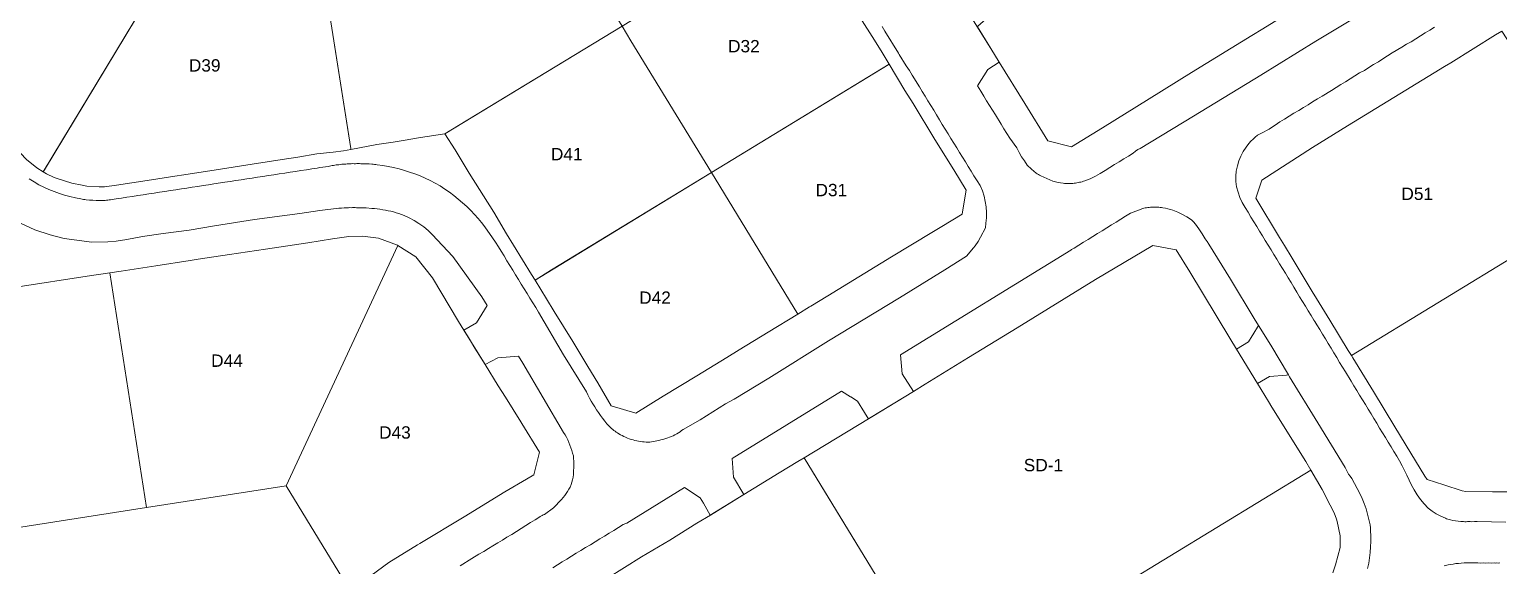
# Model space of a CAD drawing. Header units: metres. Extents: x 662613 to 666742, y 2728069 to 2732733.
# Drawn here: x 663138.2 to 663352.1, y 2729180.2 to 2729258.3 of the extents above; entities that cross this region are included whole.
import ezdxf
from ezdxf.enums import TextEntityAlignment as Align

# ---------------------------------------------------------------- set-up
doc = ezdxf.new("R2010")
doc.units = ezdxf.units.M
doc.header["$MEASUREMENT"] = 0
for name, color, linetype, lineweight in [('DQ_PLOT_ID', 252, 'Continuous', 18), ('Xref_DQ_MasterPlan_2024$0$DQ_PLOTS', 252, 'Continuous', 15), ('Xref_DQ_MasterPlan_2024$0$DQ_ROADS', 8, 'Continuous', 13)]:
    doc.layers.add(name, color=color, linetype=linetype, lineweight=lineweight)
doc.styles.add('DQ_Plot_ID', font='arial.ttf')

# ---------------------------------------------------------------- blocks, each defined once
blk = doc.blocks.new('Xref_DQ_MasterPlan_2024$0$DQ_Roads_')
at = {"layer": 'Xref_DQ_MasterPlan_2024$0$DQ_ROADS'}
for points in [[(663200.9236, 2729180.1754), (663202.6276, 2729181.2137), (663203.6586, 2729181.843), (663204.3453, 2729182.2574), (663205.0262, 2729182.6708), (663205.692, 2729183.0849), (663206.3826, 2729183.5064), (663207.0608, 2729183.9256), (663207.7381, 2729184.3407), (663208.4233, 2729184.7547), (663209.1068, 2729185.1842), (663209.7886, 2729185.597), (663210.4697, 2729186.0343), (663211.1375, 2729186.4585), (663211.8287, 2729186.8918), (663212.5185, 2729187.3256), (663212.5836, 2729187.3645), (663212.8531, 2729187.5102), (663213.0274, 2729187.5912), (663213.2069, 2729187.6599), (663214.5291, 2729188.5965), (663215.678, 2729189.8166), (663216.1407, 2729190.3953), (663216.5607, 2729191.0089), (663216.761, 2729191.3232), (663216.939, 2729191.6506), (663217.0625, 2729192.0005), (663217.1613, 2729192.3581), (663217.2865, 2729192.7128), (663217.3867, 2729193.0754), (663217.4226, 2729193.4566), (663217.4323, 2729193.8394), (663217.4791, 2729194.6246), (663217.4645, 2729195.4154), (663217.4465, 2729195.8157), (663217.4007, 2729196.2136), (663217.2916, 2729196.6019), (663217.1559, 2729196.9817), (663216.9096, 2729197.7541), (663216.594, 2729198.515), (663216.4213, 2729198.8981), (663216.2233, 2729199.2687), (663215.9807, 2729199.5941), (663210.0425, 2729209.7051), (663209.4236, 2729210.7073), (663206.4193, 2729210.4674), (663204.5702, 2729209.4839), (663202.8363, 2729212.2847), (663202.5611, 2729212.7292), (663202.11, 2729213.4579), (663201.9747, 2729213.6765), (663201.4511, 2729214.5223), (663203.3047, 2729215.548), (663204.8668, 2729218.0863), (663204.0937, 2729219.3382), (663199.8507, 2729225.2219), (663196.8612, 2729228.455), (663196.2601, 2729229.0466), (663195.6097, 2729229.5722), (663194.9254, 2729230.0423), (663194.2208, 2729230.4723), (663193.4947, 2729230.8544), (663192.7473, 2729231.1921), (663192.3713, 2729231.3496), (663191.9852, 2729231.4807), (663191.6015, 2729231.6142), (663191.2094, 2729231.7207), (663190.821, 2729231.8307), (663190.426, 2729231.9135), (663190.0336, 2729231.998), (663189.6362, 2729232.0549), (663189.2403, 2729232.121), (663188.8408, 2729232.1594), (663188.4441, 2729232.2142), (663188.0446, 2729232.2412), (663187.2456, 2729232.3127), (663187.0453, 2729232.3123), (663186.8454, 2729232.3258), (663186.6452, 2729232.3304), (663186.4457, 2729232.3489), (663186.2455, 2729232.3428), (663186.0454, 2729232.3506), (663185.8451, 2729232.3507), (663185.6452, 2729232.3648), (663185.4456, 2729232.3537), (663185.2457, 2729232.3565), (663185.0458, 2729232.3507), (663184.846, 2729232.3589), (663184.6478, 2729232.3415), (663184.4488, 2729232.3381), (663184.2502, 2729232.3251), (663184.0512, 2729232.326), (663183.6611, 2729232.29), (663183.2706, 2729232.2588), (663183.2447, 2729232.2548), (663180.4782, 2729231.9559), (663177.5547, 2729231.4843), (663174.9889, 2729231.1782), (663170.9895, 2729230.6298), (663165.1536, 2729229.7247), (663161.4408, 2729229.0911), (663157.6736, 2729228.5798), (663154.6746, 2729228.1484), (663152.4028, 2729227.7169), (663150.8095, 2729227.468), (663149.6009, 2729227.3885), (663147.2949, 2729227.3249), (663143.2543, 2729227.8399), (663141.1984, 2729228.3908), (663138.9878, 2729229.106), (663136.984, 2729230.0438)], [(663138.1827, 2729236.5558), (663138.8698, 2729236.1017), (663139.58, 2729235.6877), (663140.3047, 2729235.318), (663141.0434, 2729234.985), (663141.7958, 2729234.6873), (663142.5589, 2729234.4221), (663143.328, 2729234.188), (663144.1053, 2729233.9793), (663144.8895, 2729233.7959), (663145.6701, 2729233.6144), (663145.8667, 2729233.576), (663146.0654, 2729233.5514), (663146.2633, 2729233.522), (663146.4628, 2729233.5064), (663146.9517, 2729233.4523), (663147.4433, 2729233.4323), (663147.9331, 2729233.3867), (663148.425, 2729233.3754), (663148.6237, 2729233.375), (663148.822, 2729233.3885), (663149.0209, 2729233.3895), (663149.2192, 2729233.4043), (663149.4198, 2729233.4198), (663149.6188, 2729233.4492), (663149.8189, 2729233.4696), (663150.017, 2729233.504), (663150.815, 2729233.6207), (663151.6088, 2729233.74), (663152.4015, 2729233.8609), (663153.1924, 2729233.9806), (663153.9832, 2729234.1017), (663154.7737, 2729234.2227), (663155.5654, 2729234.3435), (663156.3562, 2729234.4646), (663157.1471, 2729234.5855), (663157.9377, 2729234.7065), (663158.7355, 2729234.8285), (663159.5392, 2729234.952), (663160.3299, 2729235.0733), (663161.1206, 2729235.1945), (663161.9113, 2729235.3161), (663162.7022, 2729235.4376), (663163.4926, 2729235.561), (663164.2834, 2729235.6829), (663165.0743, 2729235.8043), (663166.6557, 2729236.0462), (663167.4462, 2729236.1701), (663168.2368, 2729236.2922), (663169.0274, 2729236.4135), (663169.8339, 2729236.5375), (663170.6248, 2729236.6579), (663171.4154, 2729236.7791), (663172.2061, 2729236.9029), (663172.9971, 2729237.0221), (663173.7877, 2729237.1438), (663174.5782, 2729237.2676), (663175.3691, 2729237.3888), (663176.1593, 2729237.5117), (663176.9501, 2729237.6342), (663177.7406, 2729237.7556), (663178.5313, 2729237.8767), (663179.3221, 2729237.9992), (663180.1132, 2729238.1173), (663180.5079, 2729238.1976), (663180.9073, 2729238.2506), (663181.3003, 2729238.3181), (663181.6971, 2729238.358), (663181.8896, 2729238.4148), (663182.0855, 2729238.458), (663182.2839, 2729238.4878), (663182.4839, 2729238.5036), (663182.6786, 2729238.5485), (663182.8759, 2729238.5798), (663183.0749, 2729238.5973), (663183.2747, 2729238.601), (663183.4704, 2729238.6414), (663183.6685, 2729238.6682), (663183.868, 2729238.6812), (663184.0678, 2729238.6803), (663184.265, 2729238.7125), (663184.4639, 2729238.731), (663184.6637, 2729238.7357), (663184.8633, 2729238.7265), (663185.0617, 2729238.7517), (663185.2615, 2729238.763), (663185.4615, 2729238.7605), (663185.6609, 2729238.7441), (663185.8603, 2729238.7651), (663186.0607, 2729238.7721), (663186.2611, 2729238.7653), (663186.4606, 2729238.7446), (663186.8616, 2729238.7549), (663187.2625, 2729238.7372), (663187.6633, 2729238.7196), (663188.0619, 2729238.6742), (663188.2628, 2729238.6726), (663188.463, 2729238.657), (663188.6617, 2729238.6276), (663188.8579, 2729238.5845), (663189.6531, 2729238.4742), (663190.4507, 2729238.3704), (663191.2303, 2729238.1934), (663192.0189, 2729238.0029), (663192.7931, 2729237.7835), (663193.5626, 2729237.5332), (663194.324, 2729237.2622), (663195.0774, 2729236.965), (663195.822, 2729236.6552), (663196.5549, 2729236.3051), (663197.2794, 2729235.9309), (663197.9838, 2729235.5189), (663198.6753, 2729235.0688), (663199.352, 2729234.6027), (663200.0058, 2729234.1134), (663200.6487, 2729233.6014), (663201.2735, 2729233.0686), (663201.8827, 2729232.5168), (663202.4688, 2729231.9384), (663203.0107, 2729231.3426), (663203.522, 2729230.7707), (663204.0237, 2729230.1778), (663204.4917, 2729229.5548), (663205.6105, 2729227.9613), (663206.0739, 2729227.3229), (663206.4873, 2729226.6494), (663206.899, 2729225.9892), (663207.3176, 2729225.3096), (663207.7369, 2729224.6276), (663208.1543, 2729223.9467), (663208.5719, 2729223.2653), (663208.9902, 2729222.5833), (663209.4085, 2729221.9012), (663209.8245, 2729221.2193), (663210.2432, 2729220.5375), (663210.6601, 2729219.8534), (663211.0775, 2729219.1743), (663211.4991, 2729218.4893), (663211.9184, 2729217.8091), (663212.3306, 2729217.1113), (663215.9873, 2729210.898), (663219.2972, 2729205.5046), (663219.5216, 2729205.0583), (663219.7558, 2729204.6168), (663219.9998, 2729204.1802), (663220.2533, 2729203.749), (663220.5161, 2729203.3234), (663220.788, 2729202.9037), (663221.069, 2729202.4903), (663221.3587, 2729202.0834), (663221.6625, 2729201.6623), (663221.9718, 2729201.2445), (663222.1321, 2729201.0404), (663222.2982, 2729200.8416), (663222.4716, 2729200.6494), (663222.6536, 2729200.4655), (663222.8097, 2729200.3196), (663222.97, 2729200.1779), (663223.1342, 2729200.0404), (663223.3021, 2729199.9074), (663223.4734, 2729199.7789), (663223.648, 2729199.6549), (663223.8257, 2729199.5357), (663224.0062, 2729199.4212), (663224.251, 2729199.2766), (663224.5012, 2729199.1406), (663224.7563, 2729199.0134), (663225.016, 2729198.8951), (663225.2795, 2729198.7857), (663225.5465, 2729198.6853), (663225.8164, 2729198.5942), (663226.0887, 2729198.5123), (663226.3561, 2729198.4406), (663226.6261, 2729198.3765), (663226.8984, 2729198.3207), (663227.1724, 2729198.2742), (663227.4477, 2729198.2378), (663227.7238, 2729198.2122), (663228.0004, 2729198.1985), (663228.2768, 2729198.1974), (663228.5345, 2729198.209), (663228.7916, 2729198.2328), (663229.0478, 2729198.2672), (663229.303, 2729198.311), (663229.557, 2729198.3626), (663229.8098, 2729198.4206), (663230.3109, 2729198.5504), (663230.5873, 2729198.6283), (663230.8629, 2729198.7116), (663231.1368, 2729198.8014), (663231.408, 2729198.8987), (663231.6755, 2729199.0046), (663231.9385, 2729199.1202), (663232.196, 2729199.2466), (663232.4471, 2729199.3848), (663232.6937, 2729199.5353), (663232.9343, 2729199.6954), (663233.1686, 2729199.8648), (663233.3958, 2729200.0431), (663235.8695, 2729201.4628), (663239.5653, 2729203.7722), (663240.823, 2729204.4326), (663245.8811, 2729207.496), (663254.5419, 2729212.9368), (663264.8793, 2729219.1957), (663271.4955, 2729223.301), (663274.6557, 2729225.2975), (663275.6586, 2729226.5081), (663275.899, 2729226.8143), (663276.336, 2729227.4117), (663276.7074, 2729228.037), (663277.3929, 2729229.4104), (663277.4827, 2729230.1106), (663277.5418, 2729230.8792), (663277.5461, 2729231.6629), (663277.4914, 2729232.4523), (663277.2388, 2729234.0333), (663276.9612, 2729234.7939), (663276.6144, 2729235.5707), (663276.1789, 2729236.2748), (663275.7383, 2729236.9934), (663275.3181, 2729237.6736), (663274.8985, 2729238.3558), (663274.4804, 2729239.0374), (663274.0602, 2729239.7178), (663273.6414, 2729240.4), (663273.2213, 2729241.0804), (663272.8014, 2729241.7624), (663272.3842, 2729242.4434), (663271.9656, 2729243.1245), (663271.5456, 2729243.8063), (663271.129, 2729244.4891), (663270.7094, 2729245.1706), (663270.2911, 2729245.8525), (663269.8717, 2729246.5334), (663269.4513, 2729247.216), (663269.0334, 2729247.8966), (663268.6138, 2729248.578), (663268.1982, 2729249.2617), (663267.7911, 2729249.9404), (663266.7586, 2729251.6379), (663266.3356, 2729252.3509), (663265.8829, 2729253.009), (663264.8518, 2729254.6909), (663264.7478, 2729254.8736), (663262.7799, 2729258.0467), (663262.3624, 2729258.7357)], [(663273.1577, 2729263.6641), (663278.2029, 2729255.5256), (663279.4124, 2729253.5677), (663277.753, 2729252.4774), (663276.2489, 2729250.0849), (663276.7246, 2729249.3086), (663277.1717, 2729248.5797), (663277.5793, 2729247.9275), (663278.415, 2729246.5731), (663278.867, 2729245.8676), (663279.6954, 2729244.5362), (663280.0802, 2729243.8339), (663280.5215, 2729243.1449), (663280.9363, 2729242.4907), (663281.9574, 2729241.0753), (663282.2929, 2729240.3988), (663282.6541, 2729239.7613), (663283.0705, 2729239.1534), (663283.4799, 2729238.5559), (663284.1347, 2729237.9495), (663284.7743, 2729237.3991), (663284.9384, 2729237.2772), (663285.1106, 2729237.1671), (663285.288, 2729237.0679), (663285.4719, 2729236.9813), (663286.3479, 2729236.5927), (663287.237, 2729236.2325), (663287.6045, 2729236.129), (663287.9758, 2729236.0354), (663288.3562, 2729235.9723), (663288.7368, 2729235.9092), (663288.9324, 2729235.8794), (663289.1296, 2729235.8633), (663289.3275, 2729235.8608), (663289.525, 2729235.8722), (663289.7235, 2729235.8648), (663289.922, 2729235.8712), (663290.1196, 2729235.8913), (663290.3154, 2729235.925), (663290.5162, 2729235.9355), (663290.7157, 2729235.9599), (663290.9131, 2729235.998), (663291.1073, 2729236.0498), (663291.3094, 2729236.0821), (663291.5087, 2729236.1285), (663291.7045, 2729236.1879), (663291.8957, 2729236.2609), (663292.2847, 2729236.3939), (663292.6635, 2729236.5537), (663293.0428, 2729236.7229), (663293.4096, 2729236.9179), (663294.1301, 2729237.3453), (663294.8381, 2729237.7776), (663295.5223, 2729238.2002), (663296.2067, 2729238.6175), (663296.8871, 2729239.0363), (663297.5693, 2729239.4533), (663298.2507, 2729239.873), (663298.9334, 2729240.2925), (663299.2663, 2729240.5621), (663299.5942, 2729240.8277), (663299.9323, 2729240.9717), (663307.6962, 2729245.678), (663317.4974, 2729251.6339), (663325.5178, 2729256.5952), (663330.8667, 2729259.8198)], [(663352.2921, 2729180.5873), (663352.0922, 2729180.5771), (663351.892, 2729180.5808), (663351.6918, 2729180.5736), (663351.4915, 2729180.5803), (663351.0915, 2729180.5676), (663350.6916, 2729180.5827), (663350.2916, 2729180.5707), (663349.8917, 2729180.5866), (663349.4915, 2729180.5752), (663349.0916, 2729180.5916), (663348.6915, 2729180.589), (663348.2922, 2729180.6143), (663348.0926, 2729180.6036), (663347.8928, 2729180.6069), (663347.6929, 2729180.6013), (663347.4931, 2729180.6096), (663347.0972, 2729180.5898), (663346.701, 2729180.5727), (663346.3087, 2729180.5303), (663345.9159, 2729180.4932), (663345.5318, 2729180.4325), (663345.1471, 2729180.3755), (663344.7664, 2729180.2953), (663344.3861, 2729180.213), (663344.209, 2729180.1676)], [(663342.7927, 2729258.6448), (663342.1097, 2729258.2233), (663341.4421, 2729257.8017), (663340.7561, 2729257.3748), (663340.0825, 2729256.9557), (663339.3988, 2729256.5295), (663338.7025, 2729256.1571), (663338.0173, 2729255.7223), (663336.6511, 2729254.8886), (663335.2883, 2729254.0292), (663334.6239, 2729253.6037), (663333.9278, 2729253.202), (663333.2563, 2729252.7647), (663332.5887, 2729252.3451), (663331.8795, 2729251.9792), (663330.5347, 2729251.1215), (663329.8317, 2729250.7005), (663329.1669, 2729250.2965), (663327.8198, 2729249.431), (663326.433, 2729248.6068), (663325.7647, 2729248.1913), (663325.0434, 2729247.7932), (663324.3854, 2729247.3567), (663323.7036, 2729246.9434), (663323.0217, 2729246.5122), (663322.3235, 2729246.1112), (663321.6493, 2729245.686), (663320.9741, 2729245.2481), (663320.2945, 2729244.841), (663319.9554, 2729244.6354), (663318.7119, 2729243.8031), (663318.5333, 2729243.7148), (663317.7808, 2729243.3031), (663317.0336, 2729242.8942), (663316.6926, 2729242.635), (663316.3705, 2729242.3526), (663316.0633, 2729242.0417), (663315.778, 2729241.7106), (663315.3585, 2729241.1507), (663314.9486, 2729240.5297), (663314.5893, 2729239.8717), (663314.3111, 2729239.1714), (663314.09, 2729238.4471), (663313.9292, 2729237.6928), (663313.854, 2729236.9236), (663313.8744, 2729236.1843), (663313.982, 2729235.3938), (663314.1834, 2729234.6048), (663314.4671, 2729233.8344), (663314.805, 2729233.1104), (663315.2154, 2729232.3889), (663315.652, 2729231.6773), (663316.0748, 2729230.9874), (663316.4914, 2729230.3045), (663316.9089, 2729229.6231), (663317.3258, 2729228.9396), (663317.7428, 2729228.2573), (663318.1598, 2729227.574), (663318.5775, 2729226.8926), (663318.9929, 2729226.2078), (663319.4103, 2729225.5265), (663319.8277, 2729224.8446), (663320.2455, 2729224.1618), (663320.6609, 2729223.4782), (663321.0779, 2729222.7968), (663321.4926, 2729222.1127), (663321.9086, 2729221.4301), (663322.3256, 2729220.7467), (663322.7405, 2729220.0635), (663323.1598, 2729219.3801), (663323.5773, 2729218.6978), (663323.9929, 2729218.0153), (663324.4067, 2729217.3317), (663324.8216, 2729216.648), (663325.2402, 2729215.9648), (663325.3504, 2729215.7849), (663325.66, 2729215.2829), (663326.0744, 2729214.6003), (663326.4893, 2729213.916), (663326.9042, 2729213.2326), (663327.3188, 2729212.5486), (663327.7336, 2729211.8646), (663328.1491, 2729211.1819), (663328.5652, 2729210.4978), (663328.984, 2729209.8144), (663329.4019, 2729209.1315), (663329.8172, 2729208.4491), (663330.6511, 2729207.0821), (663331.0667, 2729206.4007), (663331.4822, 2729205.7161), (663331.8973, 2729205.0329), (663332.3126, 2729204.35), (663332.7289, 2729203.666), (663333.1444, 2729202.9829), (663333.5599, 2729202.2994), (663333.9755, 2729201.6152), (663334.3909, 2729200.9303), (663334.8072, 2729200.2472), (663335.2245, 2729199.5645), (663335.6404, 2729198.8814), (663336.0575, 2729198.1971), (663336.4742, 2729197.5139), (663336.8862, 2729196.8304), (663337.2946, 2729196.1436), (663337.697, 2729195.4531), (663338.0853, 2729194.7561), (663338.444, 2729194.0695), (663338.7736, 2729193.366), (663339.1084, 2729192.6534), (663339.457, 2729191.9394), (663339.8419, 2729191.227), (663340.2656, 2729190.5282), (663340.7397, 2729189.85), (663341.267, 2729189.1939), (663341.8504, 2729188.557), (663342.4493, 2729188.1561), (663343.0516, 2729187.7529), (663343.6935, 2729187.4056), (663344.376, 2729187.1008), (663344.5526, 2729187.0268), (663344.7339, 2729186.9654), (663344.9158, 2729186.9045), (663345.1015, 2729186.8565), (663345.4672, 2729186.7803), (663345.8352, 2729186.7154), (663346.2261, 2729186.673), (663346.6167, 2729186.6284), (663346.8148, 2729186.6134), (663347.0136, 2729186.6123), (663347.2117, 2729186.5988), (663347.4103, 2729186.5992), (663347.6101, 2729186.6092), (663347.81, 2729186.6052), (663348.0102, 2729186.6071), (663348.21, 2729186.595), (663348.6051, 2729186.6127), (663349.0002, 2729186.6318), (663353.1863, 2729186.5284)], [(663333.0622, 2729179.7995), (663333.228, 2729180.5681), (663333.3478, 2729181.3403), (663333.4447, 2729182.1269), (663333.4988, 2729182.9203), (663333.5363, 2729183.7165), (663333.526, 2729184.513), (663333.4638, 2729185.3121), (663333.4588, 2729185.7161), (663333.4256, 2729186.1188), (663333.3352, 2729186.5123), (663333.2177, 2729186.8985), (663333.0438, 2729187.6928), (663332.8259, 2729188.465), (663332.5687, 2729189.2317), (663332.2635, 2729189.989), (663331.9155, 2729190.7272), (663331.5449, 2729191.4562), (663331.1513, 2729192.1753), (663330.7496, 2729192.8734), (663330.5303, 2729193.2142), (663330.2659, 2729193.5214), (663329.8086, 2729194.4944), (663325.7864, 2729201.0073), (663321.7027, 2729207.7058), (663321.5332, 2729207.9897), (663318.9492, 2729212.3161), (663317.1699, 2729215.2046), (663316.5474, 2729216.2153), (663313.0742, 2729221.9227), (663309.9549, 2729227.0397), (663309.6891, 2729227.439), (663309.4126, 2729227.8171), (663308.9652, 2729228.5621), (663308.4791, 2729229.2577), (663308.2444, 2729229.6193), (663307.9857, 2729229.964), (663307.7044, 2729230.2775), (663307.402, 2729230.5705), (663306.7075, 2729231.0092), (663306.0893, 2729231.3513), (663305.4063, 2729231.6715), (663304.704, 2729231.9756), (663304.3471, 2729232.0894), (663303.9864, 2729232.1922), (663303.6061, 2729232.2675), (663303.2256, 2729232.3428), (663303.03, 2729232.3747), (663302.8326, 2729232.3929), (663302.6362, 2729232.4185), (663302.4384, 2729232.4305), (663302.2423, 2729232.4392), (663302.0461, 2729232.4343), (663301.8498, 2729232.4385), (663301.6536, 2729232.429), (663301.4557, 2729232.4173), (663301.2591, 2729232.3918), (663301.0617, 2729232.3738), (663300.8661, 2729232.3421), (663300.6667, 2729232.307), (663300.4702, 2729232.2581), (663300.2747, 2729232.2076), (663300.0832, 2729232.1437), (663299.3201, 2729231.845), (663298.5518, 2729231.5443), (663297.8215, 2729231.1037), (663297.1087, 2729230.6687), (663296.4271, 2729230.2493), (663295.7462, 2729229.8296), (663295.0649, 2729229.4097), (663294.385, 2729228.9882), (663293.7047, 2729228.5659), (663293.0256, 2729228.1439), (663292.3453, 2729227.7217), (663291.6654, 2729227.301), (663290.9855, 2729226.8802), (663290.3042, 2729226.4625), (663290.1292, 2729226.366), (663289.9614, 2729226.2576), (663289.83, 2729226.1593), (663265.0389, 2729210.9138), (663265.2875, 2729208.1562), (663266.9206, 2729205.5756), (663260.7657, 2729201.8332), (663260.3944, 2729201.6075), (663260.3715, 2729201.5936), (663260.1944, 2729201.8795), (663259.8077, 2729202.5035), (663258.7819, 2729204.1589), (663257.7825, 2729204.7791), (663257.7633, 2729204.791), (663256.429, 2729205.619), (663240.5031, 2729195.8252), (663240.7284, 2729193.0808), (663242.2394, 2729190.5598), (663237.3467, 2729187.5713), (663236.3447, 2729189.2879), (663235.8777, 2729190.0879), (663233.607, 2729191.5844), (663225.1794, 2729186.4017), (663224.9988, 2729186.3346), (663224.8225, 2729186.2566), (663224.6522, 2729186.1667), (663223.9695, 2729185.7503), (663223.2869, 2729185.331), (663222.6053, 2729184.9139), (663221.9224, 2729184.4984), (663221.2401, 2729184.0807), (663220.5573, 2729183.6642), (663219.8744, 2729183.2476), (663219.1929, 2729182.8313), (663218.5111, 2729182.4114), (663217.8298, 2729181.9936), (663217.1474, 2729181.5766), (663216.4664, 2729181.1597), (663215.783, 2729180.7415), (663215.1019, 2729180.3184), (663214.4224, 2729179.8992)]]:
    blk.add_lwpolyline(points, dxfattribs=at)
blk.add_lwpolyline([(663316.3201, 2729213.8194), (663317.1699, 2729215.2046), (663318.9492, 2729212.3161), (663321.5332, 2729207.9897), (663321.2608, 2729207.9676), (663318.7619, 2729207.7648), (663317.0216, 2729206.7186), (663313.9455, 2729211.7386), (663315.7036, 2729212.8147), (663316.2209, 2729213.6578)], close=True, dxfattribs=at)
blk = doc.blocks.new('Xref_DQ_MasterPlan_2024')
at = {"layer": 'Xref_DQ_MasterPlan_2024$0$DQ_PLOTS'}
for points in [[(663140.21, 2729237.57), (663139.27, 2729238.17), (663137.75, 2729239.37), (663136.88, 2729240.28), (663135.97, 2729241.45), (663135.4, 2729242.22), (663130.03, 2729250.99), (663129.35, 2729252.09), (663125.58, 2729258.22), (663122.08, 2729264.04), (663121.6, 2729264.84), (663121.63, 2729264.86), (663127.51, 2729268.48), (663125, 2729272.72), (663134.05, 2729278.28), (663155.43, 2729291.32), (663164.08, 2729277.13), (663140.4, 2729237.88), (663140.21, 2729237.57)], [(663324.67, 2729262.66), (663323, 2729261.62), (663317.8, 2729258.43), (663316.2, 2729257.44), (663313.21, 2729255.6), (663307.42, 2729252.04), (663301.26, 2729248.22), (663294.44, 2729243.96), (663289.94, 2729241.22), (663286.5, 2729242.1), (663283.14, 2729247.54), (663279.41, 2729253.57), (663278.2, 2729255.53), (663276.23, 2729258.71), (663276.32, 2729258.8), (663277.8, 2729260.12), (663304.98, 2729284.56), (663324.67, 2729262.66)], [(663198.71, 2729243.09), (663195.15, 2729242.55), (663192.6, 2729242.12), (663191.15, 2729241.88), (663188.78, 2729241.55), (663184.99, 2729240.84), (663184.98, 2729240.95), (663180.35, 2729270.56), (663214.13, 2729275.81), (663224.49, 2729258.81), (663200.7, 2729244.3), (663198.71, 2729243.09)], [(663263.39, 2729253.25), (663263.38, 2729253.25), (663237.51, 2729237.47), (663225.79, 2729256.68), (663224.49, 2729258.81), (663250.28, 2729274.54), (663253.08, 2729269.95), (663256.43, 2729264.54), (663257.08, 2729263.48), (663259.14, 2729260.11), (663261.25, 2729256.74), (663262.37, 2729254.95), (663263.39, 2729253.25)], [(663211.82, 2729221.8), (663211.33, 2729222.6), (663208.68, 2729226.88), (663207.67, 2729228.56), (663205.8, 2729231.69), (663202.24, 2729237.38), (663200.17, 2729240.77), (663198.71, 2729243.09), (663224.49, 2729258.81), (663225.79, 2729256.68), (663237.51, 2729237.47), (663214.24, 2729223.28), (663211.82, 2729221.8)], [(663368.44, 2729233.84), (663330.69, 2729210.82), (663330.23, 2729211.56), (663327.53, 2729215.97), (663325.62, 2729219.12), (663325, 2729220.14), (663322.09, 2729224.97), (663320.93, 2729226.85), (663320.22, 2729228.01), (663316.79, 2729233.75), (663317.66, 2729236.37), (663325.01, 2729241.1), (663330.11, 2729244.29), (663342.77, 2729252), (663344.23, 2729252.9), (663345.15, 2729253.47), (663351.67, 2729257.51), (663352.61, 2729258.09), (663368.44, 2729233.84)], [(663250.09, 2729216.83), (663237.51, 2729237.47), (663263.25, 2729253.17), (663263.38, 2729253.25), (663263.39, 2729253.25), (663265.66, 2729249.43), (663266.87, 2729247.51), (663270.06, 2729242.26), (663272.8, 2729237.87), (663274.62, 2729234.9), (663274.35, 2729233.47), (663274.01, 2729231.4), (663271.04, 2729229.61), (663269.61, 2729228.75), (663263.75, 2729225.19), (663257.49, 2729221.35), (663254.45, 2729219.49), (663251.99, 2729217.99), (663251.81, 2729217.88), (663250.09, 2729216.83)], [(663250.09, 2729216.83), (663245.78, 2729214.21), (663241.54, 2729211.62), (663239.76, 2729210.53), (663235.39, 2729207.87), (663230.49, 2729204.89), (663226.48, 2729202.41), (663222.93, 2729203.49), (663220.96, 2729206.81), (663219.49, 2729209.19), (663218.06, 2729211.62), (663217.32, 2729212.85), (663214.6, 2729217.24), (663213.49, 2729219.06), (663211.82, 2729221.8), (663237.51, 2729237.47), (663250.09, 2729216.83)], [(663149.93, 2729222.84), (663151.56, 2729223.08), (663156.61, 2729223.88), (663161.6, 2729224.66), (663162.76, 2729224.83), (663167.33, 2729225.52), (663172.56, 2729226.31), (663178.72, 2729227.25), (663182.33, 2729227.81), (663184.69, 2729228.14), (663186.72, 2729228.2), (663189.03, 2729227.93), (663191.79, 2729226.88), (663191.83, 2729226.86), (663175.59, 2729191.83), (663155.27, 2729188.65), (663149.93, 2729222.84)], [(663185, 2729176.4), (663175.59, 2729191.83), (663191.83, 2729226.86), (663194.48, 2729225.2), (663196.91, 2729222.12), (663200.69, 2729215.75), (663201.45, 2729214.52), (663204.57, 2729209.48), (663206.47, 2729206.41), (663207.51, 2729204.75), (663209.74, 2729201.16), (663209.91, 2729200.9), (663212.48, 2729196.75), (663211.65, 2729193.41), (663210.58, 2729192.79), (663207.42, 2729190.94), (663201.48, 2729187.29), (663195.07, 2729183.41), (663194.73, 2729183.21), (663190.52, 2729180.64), (663186.12, 2729177.41), (663185, 2729176.4)], [(663324.78, 2729194.11), (663297.42, 2729177.42), (663271.81, 2729161.8), (663266.6, 2729170.34), (663253.44, 2729191.92), (663251.01, 2729195.91), (663260.37, 2729201.59), (663260.84, 2729201.88), (663266.92, 2729205.58), (663268.61, 2729206.62), (663274.95, 2729210.52), (663282.01, 2729214.86), (663293.45, 2729221.87), (663301.8, 2729226.86), (663305.18, 2729226.2), (663307.15, 2729222.99), (663312.98, 2729213.32), (663313.95, 2729211.74), (663317.02, 2729206.72), (663318.61, 2729204.13), (663319.13, 2729203.29), (663324.04, 2729195.36), (663324.78, 2729194.11)], [(663105.16, 2729202.7), (663133.99, 2729220.42), (663136.54, 2729220.81), (663146.62, 2729222.35), (663149.93, 2729222.84), (663155.27, 2729188.65), (663117.34, 2729182.73), (663105.16, 2729202.7)], [(663236.52, 2729152), (663234.61, 2729155.26), (663232.69, 2729158.3), (663220.74, 2729177.31), (663220.93, 2729177.43), (663222.37, 2729178.37), (663227.34, 2729181.46), (663231.44, 2729183.92), (663235.39, 2729186.38), (663237.35, 2729187.57), (663242.24, 2729190.56), (663247.39, 2729193.71), (663250.09, 2729195.35), (663251.01, 2729195.91), (663266.6, 2729170.34), (663240.4, 2729154.36), (663236.52, 2729152)]]:
    blk.add_lwpolyline(points, close=True, dxfattribs=at)
for points in [[(663180.35, 2729270.56), (663184.64, 2729243.12), (663184.98, 2729240.95), (663184.99, 2729240.84), (663184.99, 2729240.84), (663183.95, 2729240.65), (663182.43, 2729240.46), (663180.07, 2729240.19), (663177.3, 2729239.73), (663175.02, 2729239.36), (663170.64, 2729238.68), (663166.02, 2729237.96), (663160.68, 2729237.14), (663159.39, 2729236.94), (663155.34, 2729236.32), (663150.89, 2729235.63), (663149.12, 2729235.4), (663148.36, 2729235.38), (663146.55, 2729235.49), (663145.89, 2729235.62), (663144.38, 2729235.94), (663142.23, 2729236.62), (663141.82, 2729236.75), (663140.67, 2729237.28), (663140.21, 2729237.57), (663164.08, 2729277.13)], [(663353.95, 2729190.93), (663351.25, 2729190.95), (663347.38, 2729191.01), (663346.82, 2729191.11), (663344.16, 2729191.98), (663341.74, 2729192.76), (663341.4, 2729193.24), (663339.37, 2729196.59), (663337.02, 2729200.43), (663333.92, 2729205.55), (663330.91, 2729210.45), (663330.69, 2729210.82), (663330.69, 2729210.82), (663368.44, 2729233.84)], [(663297.42, 2729177.42), (663324.78, 2729194.11), (663326.46, 2729191.29), (663327.61, 2729189.01), (663328.18, 2729187.91), (663328.54, 2729186.96), (663328.64, 2729186.65), (663329.05, 2729184.52), (663329.07, 2729182.86), (663328.38, 2729180.29), (663327.97, 2729179.16)], [(663083.77, 2729095.79), (663102.45, 2729180.4), (663116.6, 2729182.61), (663117.34, 2729182.73), (663155.27, 2729188.65), (663175.59, 2729191.83), (663185, 2729176.4)]]:
    blk.add_lwpolyline(points, dxfattribs=at)
blk.add_blockref('Xref_DQ_MasterPlan_2024$0$DQ_Roads_', (0, 0))

msp = doc.modelspace()

# ---------------------------------------------------------------- block references
msp.add_blockref('Xref_DQ_MasterPlan_2024', (0, 0))

# ---------------------------------------------------------------- texts
at = {"layer": 'DQ_PLOT_ID', "style": 'DQ_Plot_ID'}
for s, p in [('D32', (663242.23, 2729254.98)), ('D39', (663163.72, 2729252.18)), ('D41', (663216.44, 2729239.25)), ('D31', (663254.97, 2729234.02)), ('D51', (663340.28, 2729233.47)), ('D42', (663229.29, 2729218.34)), ('D44', (663166.96, 2729209.16)), ('D43', (663191.42, 2729198.7)), ('SD-1', (663285.85, 2729193.94))]:
    msp.add_text(s, height=1.8, dxfattribs=at).set_placement(p, align=Align.CENTER)

doc.saveas('drawing.dxf')
